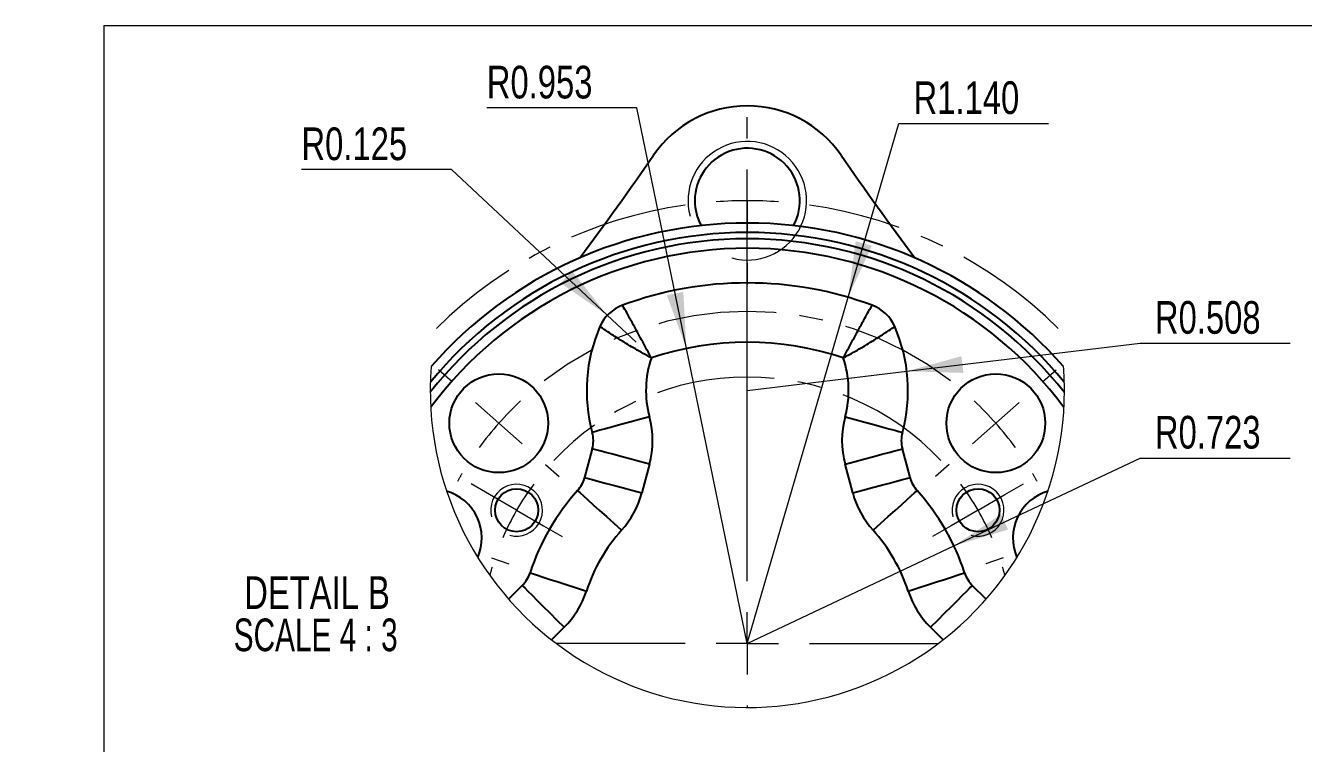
# Model space of a CAD drawing. Header units: inches. Extents: x 0 to 13.3, y 0 to 8.2.
# Drawn here: x 0 to 5.39, y 5.16 to 8.19 of the extents above; entities that cross this region are included whole.
import ezdxf

# ---------------------------------------------------------------- set-up
doc = ezdxf.new("R2010")
doc.units = ezdxf.units.IN
doc.header["$MEASUREMENT"] = 0
doc.linetypes.add('CENTERX2', pattern=[0.8, 0.5, -0.1, 0.1, -0.1])
doc.styles.add('SLDTEXTSTYLE0', font='TXT', dxfattribs={"width": 0.75})
doc.styles.add('SLDTEXTSTYLE3', font='TXT', dxfattribs={"width": 0.681818})
doc.dimstyles.new('SLDDIMSTYLE1', dxfattribs={"dimtxt": 0.137795, "dimasz": 0.23622, "dimexe": 0, "dimexo": 0.0625, "dimgap": 0.034449, "dimtad": 0, "dimtih": 1, "dimtoh": 1, "dimdec": 3, "dimlfac": 2, "dimrnd": 1e-09, "dimzin": 4, "dimdsep": 46, "dimtxsty": 'SLDTEXTSTYLE0', "dimblk1": 'NONE', "dimblk2": 'NONE', "dimsah": 1, "dimcen": 0, "dimadec": 0, "dimazin": 1, "dimtfac": 1, "dimtdec": 3, "dimtofl": 0, "dimtmove": 0, "dimatfit": 3, "dimldrblk": 'NONE', "dimfxl": 0, "dimfrac": 2, "dimtolj": 1, "dimtzin": 12, "dimarcsym": 0})
doc.dimstyles.new('SLDDIMSTYLE16', dxfattribs={"dimtxt": 0.137795, "dimasz": 0.23622, "dimexe": 0, "dimexo": 0.0625, "dimgap": 0.034449, "dimtad": 0, "dimtih": 1, "dimtoh": 1, "dimdec": 3, "dimlfac": 0.75, "dimrnd": 1e-09, "dimdsep": 46, "dimtxsty": 'SLDTEXTSTYLE0', "dimsah": 1, "dimcen": 0, "dimadec": 0, "dimazin": 2, "dimtfac": 1, "dimtdec": 3, "dimtofl": 0, "dimtmove": 0, "dimatfit": 3, "dimfxl": 0, "dimfrac": 2, "dimtolj": 1, "dimtzin": 12, "dimarcsym": 0})
doc.dimstyles.new('SLDDIMSTYLE17', dxfattribs={"dimtxt": 0.137795, "dimasz": 0.23622, "dimexe": 0, "dimexo": 0.0625, "dimgap": 0.034449, "dimtad": 0, "dimtih": 1, "dimtoh": 1, "dimdec": 3, "dimlfac": 0.75, "dimrnd": 1e-09, "dimzin": 4, "dimdsep": 46, "dimtxsty": 'SLDTEXTSTYLE0', "dimsah": 1, "dimcen": 0, "dimadec": 0, "dimazin": 1, "dimtfac": 1, "dimtdec": 3, "dimtofl": 0, "dimtmove": 0, "dimatfit": 3, "dimfxl": 0, "dimfrac": 2, "dimtolj": 1, "dimtzin": 12, "dimarcsym": 0})
doc.dimstyles.new('SLDDIMSTYLE18', dxfattribs={"dimtxt": 0.137795, "dimasz": 0.23622, "dimexe": 0, "dimexo": 0.0625, "dimgap": 0.034449, "dimtad": 0, "dimtih": 1, "dimtoh": 1, "dimdec": 3, "dimlfac": 0.75, "dimrnd": 1e-09, "dimdsep": 46, "dimtxsty": 'SLDTEXTSTYLE0', "dimsah": 1, "dimcen": 0, "dimadec": 0, "dimazin": 2, "dimtfac": 1, "dimtdec": 3, "dimtofl": 0, "dimtmove": 0, "dimatfit": 3, "dimfxl": 0, "dimfrac": 2, "dimtolj": 1, "dimtzin": 12, "dimarcsym": 0})

# ---------------------------------------------------------------- blocks, each defined once
blk = doc.blocks.new('_D_1')
at = {"color": 7, "linetype": 'Continuous', "lineweight": 18, "insert": (9.6098, 4.5962), "char_height": 0.1378, "attachment_point": 1, "style": 'SLDTEXTSTYLE0'}
blk.add_mtext('R10.000', dxfattribs=at)
blk = doc.blocks.new('_None')
blk = doc.blocks.new('_D_21')
at = {"color": 7, "linetype": 'Continuous', "lineweight": 0}
for p, q in [((2.5771, 7.8449), (1.9449, 7.8449)), ((2.7866, 6.8305), (2.5771, 7.8449)), ((3.0434, 5.5867), (2.7866, 6.8305))]:
    blk.add_line(p, q, dxfattribs=at)
at = {"color": 7, "linetype": 'Continuous', "lineweight": 18}
blk.add_solid([(2.7866, 6.8305), (2.7735, 7.069), (2.7041, 7.0547)], dxfattribs=at)
at = {"color": 7, "linetype": 'Continuous', "lineweight": 18, "insert": (1.9449, 8.0225), "char_height": 0.1378, "attachment_point": 1, "style": 'SLDTEXTSTYLE0'}
blk.add_mtext('R0.953', dxfattribs=at)
blk = doc.blocks.new('_D_22')
at = {"color": 7, "linetype": 'Continuous', "lineweight": 0}
for p, q in [((3.4684, 7.0461), (3.6819, 7.7793)), ((3.6819, 7.7793), (4.3141, 7.7793)), ((3.0434, 5.5867), (3.4684, 7.0461))]:
    blk.add_line(p, q, dxfattribs=at)
at = {"color": 7, "linetype": 'Continuous', "lineweight": 18}
blk.add_solid([(3.4684, 7.0461), (3.5684, 7.263), (3.5004, 7.2828)], dxfattribs=at)
at = {"color": 7, "linetype": 'Continuous', "lineweight": 18, "insert": (3.7444, 7.957), "char_height": 0.1378, "attachment_point": 1, "style": 'SLDTEXTSTYLE0'}
blk.add_mtext('R1.140', dxfattribs=at)
blk = doc.blocks.new('_D_23')
at = {"color": 7, "linetype": 'Continuous', "lineweight": 0}
for p, q in [((3.7159, 6.7343), (4.6996, 6.8526)), ((4.6996, 6.8526), (5.3318, 6.8526)), ((3.0434, 6.6534), (3.7159, 6.7343))]:
    blk.add_line(p, q, dxfattribs=at)
at = {"color": 7, "linetype": 'Continuous', "lineweight": 18}
blk.add_solid([(3.7159, 6.7343), (3.9547, 6.7273), (3.9462, 6.7977)], dxfattribs=at)
at = {"color": 7, "linetype": 'Continuous', "lineweight": 18, "insert": (4.7621, 7.0303), "char_height": 0.1378, "attachment_point": 1, "style": 'SLDTEXTSTYLE0'}
blk.add_mtext('R0.508', dxfattribs=at)
blk = doc.blocks.new('_D_24')
at = {"color": 7, "linetype": 'Continuous', "lineweight": 0}
for p, q in [((1.7955, 7.5848), (1.1633, 7.5848)), ((2.4531, 6.9702), (1.7955, 7.5848)), ((2.5748, 6.8563), (2.4531, 6.9702))]:
    blk.add_line(p, q, dxfattribs=at)
at = {"color": 7, "linetype": 'Continuous', "lineweight": 18}
blk.add_solid([(2.4531, 6.9702), (2.3047, 7.1573), (2.2563, 7.1056)], dxfattribs=at)
at = {"color": 7, "linetype": 'Continuous', "lineweight": 18, "insert": (1.1633, 7.7624), "char_height": 0.1378, "attachment_point": 1, "style": 'SLDTEXTSTYLE0'}
blk.add_mtext('R0.125', dxfattribs=at)
blk = doc.blocks.new('_D_25')
at = {"color": 7, "linetype": 'Continuous', "lineweight": 0}
for p, q in [((3.9146, 5.998), (4.6996, 6.3685)), ((4.6996, 6.3685), (5.3318, 6.3685)), ((3.0434, 5.5867), (3.9146, 5.998))]:
    blk.add_line(p, q, dxfattribs=at)
at = {"color": 7, "linetype": 'Continuous', "lineweight": 18}
blk.add_solid([(3.9146, 5.998), (4.1433, 6.0667), (4.1131, 6.1308)], dxfattribs=at)
at = {"color": 7, "linetype": 'Continuous', "lineweight": 18, "insert": (4.7621, 6.5461), "char_height": 0.1378, "attachment_point": 1, "style": 'SLDTEXTSTYLE0'}
blk.add_mtext('R0.723', dxfattribs=at)
blk = doc.blocks.new('SW_NOTE_0_4')
at = {"color": 0, "linetype": 'Continuous', "lineweight": 0, "attachment_point": 2}
for s, insert, char_height, style in [('DETAIL B', (0.3596, 0.1776), 0.1378, 'SLDTEXTSTYLE0'), ('SCALE 4 : 3', (0.3539, -0.0005), 0.137795, 'SLDTEXTSTYLE3')]:
    blk.add_mtext(s, dxfattribs=dict(at, insert=insert, char_height=char_height, style=style))
blk = doc.blocks.new('SW_CENTERMARKSYMBOL_4')
at = {"color": 0, "linetype": 'Continuous', "lineweight": 18}
for p, q in [((0, 2.1291), (0, 2.2192)), ((0, 0.2625), (0, 1.9979)), ((0, 1.8667), (0, 1.9979)), ((0, 1.8667), (0, 1.7354)), ((0, 1.6042), (0, 1.5141)), ((-1.2444, 1.1024), (-1.3021, 1.1535)), ((1.2444, 1.1024), (1.3021, 1.1535)), ((-1.0479, 0.9283), (-1.1462, 1.0154)), ((1.0479, 0.9283), (1.1462, 1.0154)), ((-1.0479, 0.9283), (-0.9497, 0.8413)), ((1.0479, 0.9283), (0.9497, 0.8413)), ((-0.8515, 0.7543), (-0.7938, 0.7032)), ((0.8515, 0.7543), (0.7938, 0.7032)), ((-1.0865, 0.6273), (-1.165, 0.6726)), ((1.0865, 0.6273), (1.165, 0.6726)), ((-0.9728, 0.5617), (-1.0865, 0.6273)), ((0.9728, 0.5617), (1.0865, 0.6273)), ((-0.9728, 0.5617), (-0.8592, 0.496)), ((0.9728, 0.5617), (0.8592, 0.496)), ((-0.8592, 0.496), (-0.7807, 0.4507)), ((0.8592, 0.496), (0.7807, 0.4507)), ((-1.079, 0.3602), (-1.0059, 0.3358)), ((1.079, 0.3602), (1.0059, 0.3358)), ((0, 0), (0, 0.1312)), ((-0.2625, 0), (-0.8062, 0)), ((0, 0), (-0.1312, 0)), ((0, 0), (0, -0.1312)), ((0, 0), (0.1312, 0)), ((0.2625, 0), (0.8062, 0)), ((0, -0.2625), (0, -0.2704))]:
    blk.add_line(p, q, dxfattribs=at)
at = {"color": 0, "linetype": 'CENTERX2', "lineweight": 0}
for centre, radius, start, end in [((-0.0001, 0.0003), 1.8663, 98.0541, 134.6262), ((0.0001, 0.0003), 1.8663, 45.374, 81.9458), ((0, 0), 1.4, 52.2785, 127.7215), ((0, 0), 1.1233, 43.3871, 136.6129), ((0.0024, -0.0014), 1.4028, 149.2069, 150.7943), ((0.0042, 0.0024), 1.3951, 29.2008, 30.797), ((-0.393, 0.1119), 0.7147, 162.9793, 165.8437), ((0.3992, 0.1137), 0.7083, 14.1428, 17.033)]:
    blk.add_arc(centre, radius, start, end, dxfattribs=at)
at = {"color": 0, "linetype": 'Continuous', "lineweight": 0}
for centre, radius, start, end in [((0, 0), 1.8667, 90.0001, 94.0281), ((0, 0), 1.8667, 85.9719, 90), ((0.0003, -0.0003), 1.4004, 133.0927, 138.462), ((0.0006, 0.0006), 1.3992, 41.5348, 46.9087), ((0.0003, -0.0002), 1.4004, 138.4641, 143.8334), ((0.0007, 0.0005), 1.3992, 36.1652, 41.5393), ((0.0002, -0.0002), 1.1236, 143.3069, 149.9988), ((0.0005, 0.0004), 1.1227, 29.9974, 36.6947), ((0.0003, -0.0001), 1.1236, 150.0012, 156.693), ((0.0006, 0.0003), 1.1227, 23.3053, 30.0027)]:
    blk.add_arc(centre, radius, start, end, dxfattribs=at)

msp = doc.modelspace()

# ---------------------------------------------------------------- linework, layer by layer
at = {"color": 7, "linetype": 'Continuous', "lineweight": 18}
for q in [(10.629927, 8.192073), (0.329927, 0.392073)]:
    msp.add_line((0.329927, 8.192073), q, dxfattribs=at)
at = {"color": 7, "linetype": 'Continuous', "lineweight": 25}
for p, q in [((2.38971, 6.407161), (2.357255, 6.28604)), ((3.72964, 6.28604), (3.697185, 6.407161)), ((2.631191, 6.342456), (2.598737, 6.221335)), ((3.488158, 6.221335), (3.455704, 6.342456)), ((2.094736, 5.831344), (2.036791, 5.773398)), ((4.050104, 5.773398), (3.992159, 5.831344)), ((2.271513, 5.654567), (2.218276, 5.60133)), ((3.868619, 5.60133), (3.815382, 5.654567))]:
    msp.add_line(p, q, dxfattribs=at)
at = {"color": 7, "linetype": 'Continuous', "lineweight": 25, "flags": 128}
for points in [[(2.630947, 6.54179), (2.589042, 6.530452), (2.54841, 6.519458), (2.510286, 6.509142), (2.475828, 6.499819), (2.446084, 6.491771), (2.421956, 6.485242), (2.404178, 6.480432), (2.393291, 6.477486), (2.389625, 6.476495)], [(3.455948, 6.54179), (3.497853, 6.530452), (3.538485, 6.519458), (3.576609, 6.509142), (3.611067, 6.499819), (3.640811, 6.491771), (3.664939, 6.485242), (3.682717, 6.480432), (3.693604, 6.477486), (3.69727, 6.476495)], [(2.631191, 6.342456), (2.589258, 6.353692), (2.5486, 6.364586), (2.51045, 6.374809), (2.47597, 6.384048), (2.446206, 6.392023), (2.422062, 6.398492), (2.404273, 6.403259), (2.393378, 6.406178), (2.38971, 6.407161)], [(3.455704, 6.342456), (3.497637, 6.353692), (3.538295, 6.364586), (3.576445, 6.374809), (3.610925, 6.384048), (3.640689, 6.392023), (3.664833, 6.398492), (3.682622, 6.403259), (3.693517, 6.406178), (3.697185, 6.407161)], [(2.357255, 6.28604), (2.360924, 6.285057), (2.371819, 6.282138), (2.389608, 6.277371), (2.413751, 6.270902), (2.443516, 6.262926), (2.477996, 6.253687), (2.516145, 6.243465), (2.556804, 6.232571), (2.598737, 6.221335)], [(3.488158, 6.221335), (3.530091, 6.232571), (3.57075, 6.243465), (3.608899, 6.253687), (3.643379, 6.262926), (3.673144, 6.270902), (3.697287, 6.277371), (3.715076, 6.282138), (3.725971, 6.285057), (3.72964, 6.28604)], [(2.327551, 6.231332), (2.330374, 6.22879), (2.338756, 6.221243), (2.352442, 6.20892), (2.371017, 6.192195), (2.393916, 6.171576), (2.420444, 6.14769), (2.449795, 6.121263), (2.481076, 6.093097), (2.513338, 6.064049)], [(3.573557, 6.064049), (3.605819, 6.093097), (3.6371, 6.121263), (3.666451, 6.14769), (3.692979, 6.171576), (3.715878, 6.192195), (3.734453, 6.20892), (3.748139, 6.221243), (3.756521, 6.22879), (3.759344, 6.231332)], [(2.127263, 5.884422), (2.130875, 5.883248), (2.141602, 5.879763), (2.159117, 5.874072), (2.182889, 5.866348), (2.212195, 5.856826), (2.246145, 5.845795), (2.283707, 5.83359), (2.32374, 5.820583), (2.365027, 5.807168)], [(3.721868, 5.807168), (3.763155, 5.820583), (3.803188, 5.83359), (3.84075, 5.845795), (3.8747, 5.856826), (3.904006, 5.866348), (3.927778, 5.874072), (3.945293, 5.879763), (3.95602, 5.883248), (3.959632, 5.884422)], [(2.094736, 5.831344), (2.097422, 5.828658), (2.105397, 5.820683), (2.11842, 5.80766), (2.136094, 5.789986), (2.157883, 5.768197), (2.183125, 5.742955), (2.211052, 5.715028), (2.240816, 5.685264), (2.271513, 5.654567)], [(3.815382, 5.654567), (3.846079, 5.685264), (3.875843, 5.715028), (3.90377, 5.742955), (3.929012, 5.768197), (3.950801, 5.789986), (3.968475, 5.80766), (3.981498, 5.820683), (3.989473, 5.828658), (3.992159, 5.831344)]]:
    msp.add_lwpolyline(points, dxfattribs=at)
at = {"color": 7, "linetype": 'Continuous', "lineweight": 25}
for centre, radius in [((1.995508, 6.51508), 0.208333), ((4.091387, 6.51508), 0.208333), ((2.070612, 6.148402), 0.090667), ((4.016283, 6.148402), 0.090667)]:
    msp.add_circle(centre, radius, dxfattribs=at)
for centre, radius, start, end in [((3.043447, 7.373402), 0.48, 34.573348, 145.426652), ((3.043447, 7.453402), 0.221333, 331.762111, 179.999986), ((-8.330343, 15.211838), 13.333189, 323.1326798, 325.4266914), ((14.417238, 15.211838), 13.333189, 214.5733086, 216.8673202), ((3.043448, 7.453403), 0.221334, 180.000021, 208.237869), ((3.043147, 5.588394), 1.771038, 41.148612, 138.819093), ((3.0432, 5.588583), 1.70418, 38.305782, 141.667589), ((3.043455, 5.58894), 1.730499, 39.431187, 140.569572), ((3.043228, 5.588521), 1.664264, 36.641968, 143.334405), ((3.043447, 5.586736), 1.52, 69.741163, 110.258837), ((2.57484, 6.856349), 0.166667, 110.258826, 156.583317), ((3.512055, 6.856349), 0.166667, 23.416683, 69.741174), ((3.043447, 6.653402), 0.677333, 156.583302, 195.140279), ((3.043448, 6.653402), 0.677333, 344.859721, 23.416698), ((3.043447, 5.586736), 1.27, 71.416144, 108.583856), ((3.043448, 6.653402), 0.427333, 161.285177, 195.140264), ((3.043447, 6.653402), 0.427333, 344.859736, 18.714823), ((2.26092, 6.44167), 0.383333, 344.999984, 15.140286), ((3.825975, 6.44167), 0.383333, 164.859714, 195.000016), ((2.26092, 6.44167), 0.133333, 344.999938, 15.140332), ((3.825975, 6.44167), 0.133333, 164.859668, 195.000062), ((2.228465, 6.320549), 0.133334, 318.000058, 344.999989), ((3.85843, 6.320549), 0.133334, 195.000011, 221.999942), ((1.717134, 6.030554), 0.206657, 336.742712, 73.56761), ((3.043447, 5.586736), 0.963332, 137.99999, 162.000018), ((2.228466, 6.320549), 0.383332, 317.999965, 345.000024), ((3.858429, 6.320549), 0.383332, 194.999976, 222.000035), ((3.043448, 5.586736), 0.963332, 17.999982, 42.00001), ((4.369402, 6.031247), 0.206046, 106.361131, 203.365665), ((3.043447, 5.586736), 0.713333, 137.999999, 162.000012), ((3.043448, 5.586736), 0.713333, 17.999988, 42.000001), ((2.000455, 5.925625), 0.133334, 315.000008, 341.999928), ((4.08644, 5.925625), 0.133334, 198.000072, 224.999992), ((2.000455, 5.925625), 0.383334, 315.000015, 341.99998), ((4.08644, 5.925625), 0.383334, 198.00002, 224.999985)]:
    msp.add_arc(centre, radius, start, end, dxfattribs=at)
at = {"color": 7, "linetype": 'Continuous', "lineweight": 18}
for centre, radius, start, end in [((3.043448, 7.453402), 0.25, 254.999844, 194.999969), ((3.043448, 6.653402), 1.337073, 175.663062, 0.000001), ((3.043407, 6.653401), 1.337114, 0.000079, 4.30459), ((2.070612, 6.148402), 0.109333, 254.999818, 194.999955), ((4.016283, 6.148402), 0.109333, 254.999814, 194.999959)]:
    msp.add_arc(centre, radius, start, end, dxfattribs=at)
at = {"color": 7, "linetype": 'Continuous', "lineweight": 25}
for points, knots in [([(2.638708, 6.790516), (2.638588, 6.790742), (2.626534, 6.813452), (2.602896, 6.85753), (2.570231, 6.917365), (2.543806, 6.96508), (2.527015, 6.995118), (2.519175, 7.009067), (2.51713, 7.012705)], [0, 0, 0, 0, 0.00303709, 0.30452628, 0.59240745, 0.81046958, 0.95056585, 1, 1, 1, 1]), ([(3.448187, 6.790516), (3.448307, 6.790742), (3.460361, 6.813452), (3.483999, 6.85753), (3.516664, 6.917365), (3.543089, 6.96508), (3.55988, 6.995118), (3.56772, 7.009067), (3.569765, 7.012705)], [0, 0, 0, 0, 0.00303709, 0.30452628, 0.59240745, 0.81046958, 0.95056585, 1, 1, 1, 1]), ([(2.638708, 6.790516), (2.638482, 6.790637), (2.626755, 6.796898), (2.60418, 6.809259), (2.560906, 6.834004), (2.513594, 6.862634), (2.467499, 6.892147), (2.438693, 6.911235), (2.425375, 6.920236), (2.4219, 6.922585)], [0, 0, 0, 0, 0.00302868, 0.15703025, 0.30398759, 0.59182938, 0.81012, 0.95046241, 1, 1, 1, 1]), ([(3.448187, 6.790516), (3.448413, 6.790637), (3.46014, 6.796898), (3.482715, 6.809259), (3.525989, 6.834004), (3.573301, 6.862634), (3.619396, 6.892147), (3.648202, 6.911235), (3.66152, 6.920236), (3.664995, 6.922585)], [0, 0, 0, 0, 0.00302868, 0.15703025, 0.30398759, 0.59182938, 0.81012, 0.95046241, 1, 1, 1, 1])]:
    msp.add_open_spline(points, degree=3, knots=knots, dxfattribs=at)

# ---------------------------------------------------------------- block references
at = {"color": 7, "linetype": 'Continuous', "lineweight": 0}
for name, p in [('SW_CENTERMARKSYMBOL_4', (3.043447, 5.586736)), ('SW_NOTE_0_4', (0.869499, 5.692188))]:
    msp.add_blockref(name, p, dxfattribs=at)

# ---------------------------------------------------------------- dimensions: what is measured, and where the dimension line sits
at = {"color": 7, "linetype": 'Continuous', "lineweight": 18}
for center, mpoint, dimstyle, picture, middle in [((3.0434475, 5.5867358), (2.7866034, 6.8304926), 'SLDDIMSTYLE16', '_D_21', (2.229752, 7.9542596)), ((3.043447, 5.586736), (3.468375, 7.046132), 'SLDDIMSTYLE17', '_D_22', (4.029237, 7.888724)), ((2.57484, 6.856349), (2.453079, 6.970156), 'SLDDIMSTYLE18', '_D_24', (1.448132, 7.694152)), ((13.322059, 7.168635), (0, 0), 'SLDDIMSTYLE1', '_D_1', (9.945567, 4.527915)), ((3.043447, 6.653402), (3.715932, 6.734302), 'SLDDIMSTYLE18', '_D_23', (5.046976, 6.962011)), ((3.0434475, 5.5867358), (3.914602, 5.9979546), 'SLDDIMSTYLE18', '_D_25', (5.0469762, 6.4778807))]:
    dim = msp.add_radius_dim(center=center, mpoint=mpoint, dimstyle=dimstyle, dxfattribs=at)
    dim.commit()
    dim.dimension.update_dxf_attribs({"geometry": picture, "text_midpoint": middle, "dimtype": 164})

doc.saveas('drawing.dxf')
